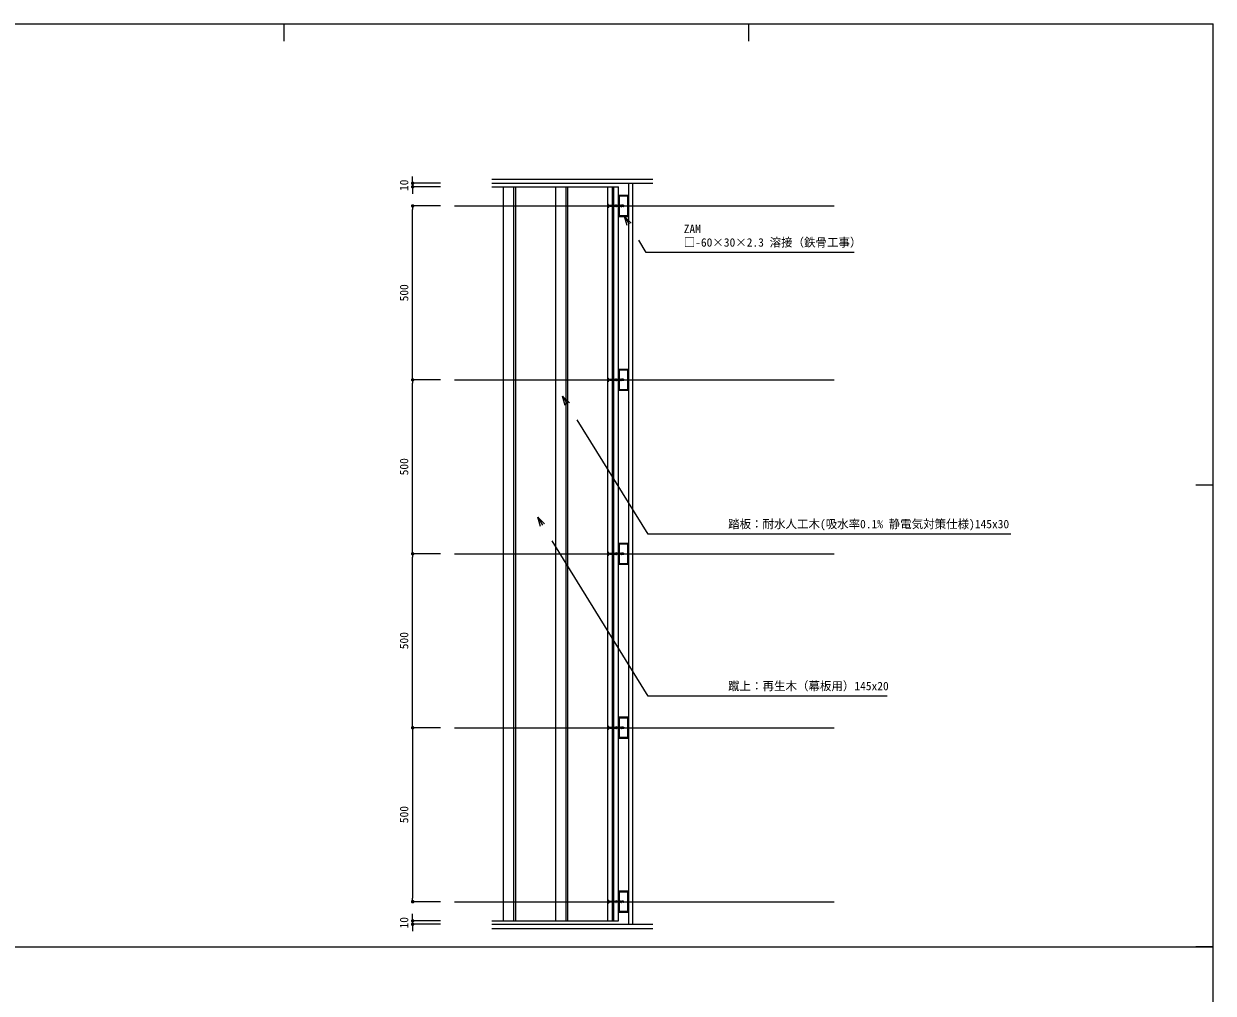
# Model space of a CAD drawing. Units: millimetres, scale not verified. Extents: x -4603 to 4686, y -14667 to 14758.
# Drawn here: x 91 to 3509, y -11880 to -9093 of the extents above; entities that cross this region are included whole.
import ezdxf
from ezdxf.enums import TextEntityAlignment as Align

# ---------------------------------------------------------------- set-up
doc = ezdxf.new("R2010")
doc.units = ezdxf.units.MM
doc.header["$LTSCALE"] = 6.6
doc.linetypes.add('DASHED1', pattern=[1.8, 1.2, -0.6])
for name, color, linetype, lineweight in [('0-0_A-E01-仕上太線', 4, 'Continuous', 9), ('0-4_0', 7, 'Continuous', 9), ('0-5_A-B03-文字_書込_小', 7, 'Continuous', 9), ('0-6_A-D09-金物_鋼材', 1, 'Continuous', 9), ('0-E_SUNPO_s', 4, 'Continuous', 9), ('1-0_0-A12-寸法_目地', 5, 'Continuous', 9), ('1-1_0-A08-芯_他', 4, 'Continuous', 9), ('1-2_A-C06-見え掛り_中線', 6, 'Continuous', 9), ('1-3_A-C05-見え掛り_細線', 1, 'Continuous', 9), ('1-4_A-E02-仕上中線', 6, 'Continuous', 9), ('1-5_A-C01-補助線(非印刷)', 4, 'Continuous', 9), ('1-B_0-A01-枠A', 4, 'Continuous', 9)]:
    doc.layers.add(name, color=color, linetype=linetype, lineweight=lineweight)
doc.styles.add('ＭＳ ゴシック', font='')
doc.styles.get('ＭＳ ゴシック').set_extended_font_data('MS Gothic')

# ---------------------------------------------------------------- blocks, each defined once
blk = doc.blocks.new('_Dot')
at = {"layer": '0-4_0'}
blk.add_line((-25, 0), (-50, 0), dxfattribs=at)
for points in [[(0, 0), (-25, 0), (-24.8, 3.13)], [(0, 0), (-24.8, -3.13), (-25, 0)], [(0, 0), (-24.8, 3.13), (-24.21, 6.22)], [(0, 0), (-24.21, -6.22), (-24.8, -3.13)], [(0, 0), (-24.21, 6.22), (-23.24, 9.2)], [(0, 0), (-23.24, -9.2), (-24.21, -6.22)], [(0, 0), (-23.24, 9.2), (-21.91, 12.04)], [(0, 0), (-21.91, -12.04), (-23.24, -9.2)], [(0, 0), (-21.91, 12.04), (-20.23, 14.69)], [(0, 0), (-20.23, -14.69), (-21.91, -12.04)], [(0, 0), (-20.23, 14.69), (-18.22, 17.11)], [(0, 0), (-18.22, -17.11), (-20.23, -14.69)], [(0, 0), (-18.22, 17.11), (-15.94, 19.26)], [(0, 0), (-15.94, -19.26), (-18.22, -17.11)], [(0, 0), (-15.94, 19.26), (-13.4, 21.11)], [(0, 0), (-13.4, -21.11), (-15.94, -19.26)], [(0, 0), (-13.4, 21.11), (-10.64, 22.62)], [(0, 0), (-10.64, -22.62), (-13.4, -21.11)], [(0, 0), (-10.64, 22.62), (-7.73, 23.78)], [(0, 0), (-7.73, -23.78), (-10.64, -22.62)], [(0, 0), (-7.73, 23.78), (-4.68, 24.56)], [(0, 0), (-4.68, -24.56), (-7.73, -23.78)], [(0, 0), (-4.68, 24.56), (-1.57, 24.95)], [(0, 0), (-1.57, -24.95), (-4.68, -24.56)], [(0, 0), (-1.57, 24.95), (1.57, 24.95)], [(0, 0), (1.57, -24.95), (-1.57, -24.95)], [(0, 0), (1.57, 24.95), (4.68, 24.56)], [(0, 0), (4.68, 24.56), (7.73, 23.78)], [(0, 0), (7.73, 23.78), (10.64, 22.62)], [(0, 0), (10.64, 22.62), (13.4, 21.11)], [(0, 0), (13.4, 21.11), (15.94, 19.26)], [(0, 0), (15.94, 19.26), (18.22, 17.11)], [(0, 0), (18.22, 17.11), (20.23, 14.69)], [(0, 0), (20.23, 14.69), (21.91, 12.04)], [(0, 0), (21.91, 12.04), (23.24, 9.2)], [(0, 0), (23.24, 9.2), (24.21, 6.22)], [(0, 0), (24.21, 6.22), (24.8, 3.13)], [(0, 0), (24.8, 3.13), (25, 0)], [(0, 0), (4.68, -24.56), (1.57, -24.95)], [(0, 0), (7.73, -23.78), (4.68, -24.56)], [(0, 0), (10.64, -22.62), (7.73, -23.78)], [(0, 0), (13.4, -21.11), (10.64, -22.62)], [(0, 0), (15.94, -19.26), (13.4, -21.11)], [(0, 0), (18.22, -17.11), (15.94, -19.26)], [(0, 0), (20.23, -14.69), (18.22, -17.11)], [(0, 0), (21.91, -12.04), (20.23, -14.69)], [(0, 0), (23.24, -9.2), (21.91, -12.04)], [(0, 0), (24.21, -6.22), (23.24, -9.2)], [(0, 0), (24.8, -3.13), (24.21, -6.22)], [(0, 0), (25, 0), (24.8, -3.13)]]:
    blk.add_solid(points, dxfattribs=at)
blk = doc.blocks.new('A$C74522BEF')
at = {"layer": '0-4_0', "linetype": 'DASHED1'}
for p, q in [((-92.5, -165), (-282.6, 0)), ((282.6, 0), (-282.6, 0)), ((92.5, -165), (282.6, 0)), ((225, -50), (-225, -50)), ((-92.2, -996.1), (-119.7, -1011.9)), ((120.3, -1047.2), (-119.7, -1011.9)), ((-119.7, -1011.9), (-92.2, -1027.8)), ((-92.2, -1066.6), (-119.7, -1082.5)), ((-119.7, -1082.5), (-92.2, -1098.4)), ((120.3, -1117.8), (-119.7, -1082.5)), ((120.3, -1188.3), (-119.7, -1153)), ((-92.2, -1207.7), (-119.7, -1223.6)), ((-119.7, -1223.6), (-92.1, -1239.5)), ((120.3, -1258.9), (-119.7, -1223.6)), ((-92.1, -1278.3), (-119.7, -1294.2)), ((120.3, -1329.4), (-119.7, -1294.2)), ((-119.7, -1294.2), (-92.1, -1310)), ((-92.1, -1348.8), (-119.6, -1364.7)), ((120.4, -1400), (-119.6, -1364.7)), ((-119.6, -1364.7), (-92.1, -1380.6)), ((-92.1, -1419.4), (-119.6, -1435.2)), ((120.4, -1470.5), (-119.6, -1435.2)), ((-119.6, -1435.2), (-92.1, -1451.1)), ((-92.1, -1489.9), (-119.6, -1505.8)), ((120.4, -1541.1), (-119.6, -1505.8)), ((-119.6, -1505.8), (-92.1, -1521.7)), ((-92.1, -1560.5), (-119.6, -1576.4)), ((120.4, -1611.6), (-119.6, -1576.4)), ((-119.6, -1576.4), (-92.1, -1592.2)), ((-92.1, -1631), (-119.6, -1646.9)), ((-119.6, -1646.9), (-92.1, -1662.8)), ((120.4, -1682.2), (-119.6, -1646.9)), ((-92.1, -1701.6), (-119.6, -1717.5)), ((92.5, -165), (-92.5, -165)), ((-92.3, -996.1), (-92.3, -165)), ((-92.2, -996.1), (92.8, -1031.3)), ((-92.2, -1027.8), (92.8, -1063.1)), ((-92.2, -1066.6), (-92.2, -1027.8)), ((-92.2, -1066.6), (92.8, -1101.9)), ((-92.2, -1098.4), (92.8, -1133.6)), ((-92.2, -1137.2), (-92.2, -1098.4)), ((-92.2, -1137.2), (92.8, -1172.4)), ((-92.2, -1207.7), (-92.2, -1168.9)), ((-92.2, -1168.9), (92.8, -1204.2)), ((-92.2, -1207.7), (92.8, -1243)), ((-92.1, -1239.5), (92.8, -1274.8)), ((-92.1, -1278.3), (-92.1, -1239.5)), ((-92.1, -1278.3), (92.8, -1313.5)), ((-92.1, -1348.8), (-92.1, -1310)), ((-92.1, -1310), (92.8, -1345.3)), ((-92.1, -1348.8), (92.9, -1384.1)), ((-92.1, -1419.4), (-92.1, -1380.6)), ((-92.1, -1380.6), (92.9, -1415.8)), ((-92.1, -1419.4), (92.9, -1454.7)), ((-92.1, -1451.1), (92.9, -1486.4)), ((-92.1, -1489.9), (-92.1, -1451.1)), ((-92.1, -1489.9), (92.9, -1525.2)), ((-92.1, -1560.5), (-92.1, -1521.7)), ((-92.1, -1521.7), (92.9, -1557)), ((-92.1, -1560.5), (92.9, -1595.8)), ((-92.1, -1631), (-92.1, -1592.2)), ((-92.1, -1592.2), (92.9, -1627.5)), ((-92.1, -1631), (92.9, -1666.3)), ((-92.1, -1662.8), (92.9, -1698.1)), ((-92.1, -1701.6), (-92.1, -1662.8)), ((-92.1, -1701.6), (92.9, -1736.9)), ((92.7, -165), (92.7, -1031.3)), ((120.3, -1047.2), (92.8, -1031.3)), ((120.3, -1047.2), (92.8, -1063.1)), ((92.8, -1063.1), (92.8, -1101.9)), ((120.3, -1117.8), (92.8, -1101.9)), ((120.3, -1117.8), (92.8, -1133.6)), ((92.8, -1133.6), (92.8, -1172.4)), ((120.3, -1188.3), (92.8, -1172.4)), ((120.3, -1188.3), (92.8, -1204.2)), ((92.8, -1204.2), (92.8, -1243)), ((120.3, -1258.9), (92.8, -1243)), ((120.3, -1258.9), (92.8, -1274.8)), ((92.8, -1274.8), (92.8, -1313.5)), ((120.3, -1329.4), (92.8, -1313.5)), ((120.3, -1329.4), (92.8, -1345.3)), ((92.8, -1345.3), (92.8, -1384.1)), ((120.4, -1400), (92.9, -1384.1)), ((120.4, -1400), (92.9, -1415.8)), ((92.9, -1415.8), (92.9, -1454.7)), ((120.4, -1470.5), (92.9, -1454.7)), ((120.4, -1470.5), (92.9, -1486.4)), ((92.9, -1486.4), (92.9, -1525.2)), ((120.4, -1541.1), (92.9, -1525.2)), ((120.4, -1541.1), (92.9, -1557)), ((92.9, -1557), (92.9, -1595.8)), ((120.4, -1611.6), (92.9, -1595.8)), ((120.4, -1611.6), (92.9, -1627.5)), ((92.9, -1627.5), (92.9, -1666.3)), ((120.4, -1682.2), (92.9, -1666.3)), ((120.4, -1682.2), (92.9, -1698.1)), ((92.9, -1698.1), (92.9, -1736.9)), ((120.4, -1752.7), (-119.6, -1717.5)), ((-119.6, -1717.5), (-92, -1733.3)), ((-92, -1772.1), (-119.5, -1788)), ((120.4, -1823.3), (-119.5, -1788)), ((-119.5, -1788), (-92, -1803.9)), ((-92, -1842.7), (-119.5, -1858.6)), ((-119.5, -1858.6), (-92, -1874.4)), ((120.5, -1893.9), (-119.5, -1858.6)), ((-92, -1913.3), (-119.5, -1929.1)), ((-119.5, -1929.1), (-92, -1945)), ((120.5, -1964.4), (-119.5, -1929.1)), ((-92, -1983.8), (-119.5, -1999.7)), ((120.5, -2034.9), (-119.5, -1999.7)), ((-119.5, -1999.7), (-92, -2015.5)), ((-92, -1733.3), (92.9, -1768.6)), ((-92, -1772.1), (-92, -1733.3)), ((-92, -1772.1), (92.9, -1807.4)), ((-92, -1842.7), (-92, -1803.9)), ((-92, -1803.9), (92.9, -1839.2)), ((-92, -1842.7), (93, -1878)), ((-92, -1874.4), (93, -1909.7)), ((-92, -1913.3), (-92, -1874.4)), ((-92, -1913.3), (93, -1948.5)), ((-92, -1945), (93, -1980.3)), ((-92, -1983.8), (-92, -1945)), ((-92, -1983.8), (93, -2019.1)), ((-92, -2015.5), (93, -2050.8)), ((-92, -2050), (-92, -2015.5)), ((-92, -2246.9), (-92, -2050)), ((93, -2050), (-92, -2050)), ((0, -2300), (-92, -2050)), ((-92, -2246.9), (0, -2300)), ((0, -2300), (19.4, -2194.4)), ((93, -2246.3), (0, -2300)), ((120.4, -1752.7), (92.9, -1736.9)), ((120.4, -1752.7), (92.9, -1768.6)), ((92.9, -1768.6), (92.9, -1807.4)), ((120.4, -1823.3), (92.9, -1807.4)), ((120.4, -1823.3), (92.9, -1839.2)), ((92.9, -1839.2), (92.9, -1878)), ((120.5, -1893.9), (93, -1878)), ((120.5, -1893.9), (93, -1909.7)), ((93, -1909.7), (93, -1948.5)), ((120.5, -1964.4), (93, -1948.5)), ((120.5, -1964.4), (93, -1980.3)), ((93, -2050), (93, -1980.3)), ((120.5, -2034.9), (93, -2019.1)), ((120.5, -2034.9), (93, -2050.8)), ((93, -2246.3), (93, -2050))]:
    blk.add_line(p, q, dxfattribs=at)
blk.add_lwpolyline([(-92.2, -1137.2), (-119.7, -1153), (-92.2, -1168.9)], dxfattribs=at)
for centre, radius, start, end in [((-141.5, -2203.4), 161.1, 3.19049, 72.11377), ((0, -2300), 107.4, 30.0074, 79.57974)]:
    blk.add_arc(centre, radius, start, end, dxfattribs=at)
blk = doc.blocks.new('A$C0C6A7177')
at = {"layer": '1-4_A-E02-仕上中線'}
for points in [[(0, -3000), (1500, -3000), (1500, 0), (0, 0)], [(120, -2880), (1380, -2880), (1380, -120), (120, -120)]]:
    blk.add_lwpolyline(points, close=True, dxfattribs=at)
blk = doc.blocks.new('A1 waku')
at = {"layer": '1-5_A-C01-補助線(非印刷)'}
for p, q in [((27702.78, 28783.33), (27702.78, 28533.33)), ((34380.56, 28783.33), (34380.56, 28533.33)), ((41058.33, 22150), (40808.33, 22150)), ((991.67, 15516.67), (41058.33, 15516.67)), ((41058.33, 15516.67), (40808.33, 15516.67))]:
    blk.add_line(p, q, dxfattribs=at)
at = {"layer": '1-B_0-A01-枠A'}
for p in [(991.67, 28783.33), (41058.33, 916.67)]:
    blk.add_line(p, (41058.33, 28783.33), dxfattribs=at)
blk = doc.blocks.new('_Open30')
at = {"layer": '0-E_SUNPO_s'}
blk.add_line((0, 0), (-50, 0), dxfattribs=at)
blk.add_lwpolyline([(-50, 13.4), (0, 0), (-50, -13.4)], dxfattribs=at)

msp = doc.modelspace()

# ---------------------------------------------------------------- linework, layer by layer
at = {"layer": '0-0_A-E01-仕上太線'}
for p, q in [((1769.707, -11671.845), (1769.707, -9561.845)), ((1769.707, -9561.845), (1799.707, -9561.845)), ((1799.707, -11671.845), (1799.707, -9561.845)), ((1769.707, -11671.845), (1799.707, -11671.845))]:
    msp.add_line(p, q, dxfattribs=at)
at = {"layer": '0-5_A-B03-文字_書込_小'}
for points in [[(2477.107, -9750.944), (1880.068, -9750.944), (1858.448, -9715.339)], [(2927.718, -10560.536), (1885.068, -10560.536), (1681.481, -10232.083)], [(2571.841, -11026.123), (1885.068, -11026.123), (1609.846, -10580.02)]]:
    msp.add_lwpolyline(points, dxfattribs=at)
at = {"layer": '1-0_0-A12-寸法_目地'}
for p, q in [((1208.542, -9541.845), (1208.542, -9531.845)), ((1288.625, -9551.845), (1208.542, -9551.845)), ((1208.542, -9551.845), (1208.542, -9561.845)), ((1288.625, -9561.845), (1208.542, -9561.845)), ((1208.542, -9571.845), (1208.542, -9581.845)), ((1288.625, -9616.845), (1208.542, -9616.845)), ((1208.542, -10106.845), (1208.542, -9626.845)), ((1288.625, -10116.845), (1208.542, -10116.845)), ((1288.625, -10116.845), (1208.542, -10116.845)), ((1208.542, -10606.845), (1208.542, -10126.845)), ((1288.625, -10616.845), (1208.542, -10616.845)), ((1288.625, -10616.845), (1208.542, -10616.845)), ((1208.542, -11106.845), (1208.542, -10626.845)), ((1288.625, -11116.845), (1208.542, -11116.845)), ((1288.625, -11116.845), (1208.542, -11116.845)), ((1208.542, -11126.845), (1208.542, -11606.845)), ((1288.625, -11616.845), (1208.542, -11616.845)), ((1208.542, -11661.845), (1208.542, -11651.845)), ((1288.625, -11671.845), (1208.542, -11671.845)), ((1208.542, -11681.845), (1208.542, -11671.845)), ((1288.625, -11681.845), (1208.542, -11681.845)), ((1208.542, -11691.845), (1208.542, -11701.845))]:
    msp.add_line(p, q, dxfattribs=at)
at = {"layer": '1-1_0-A08-芯_他'}
for p, q in [((1328.625, -9616.845), (2420.41, -9616.845)), ((1328.625, -10116.845), (2420.41, -10116.845)), ((1328.625, -10616.845), (2420.41, -10616.845)), ((1328.625, -11116.845), (2420.41, -11116.845)), ((1328.625, -11616.845), (2420.41, -11616.845))]:
    msp.add_line(p, q, dxfattribs=at)
at = {"layer": '1-2_A-C06-見え掛り_中線'}
for p, q in [((1469.707, -11671.845), (1469.707, -9561.845)), ((1499.707, -11671.845), (1499.707, -9561.845)), ((1619.707, -11671.845), (1619.707, -9561.845)), ((1649.707, -11671.845), (1649.707, -9561.845))]:
    msp.add_line(p, q, dxfattribs=at)
at = {"layer": '1-3_A-C05-見え掛り_細線'}
for p, q in [((1435.732, -9561.845), (1469.707, -9561.845)), ((1469.707, -9561.845), (1619.707, -9561.845)), ((1504.707, -11671.845), (1504.707, -9561.845)), ((1619.707, -9561.845), (1769.707, -9561.845)), ((1654.707, -11671.845), (1654.707, -9561.845)), ((1782.707, -11671.845), (1782.707, -9561.845)), ((1786.707, -11671.845), (1786.707, -9561.845)), ((1435.732, -11671.845), (1469.707, -11671.845)), ((1469.707, -11671.845), (1619.707, -11671.845)), ((1619.707, -11671.845), (1769.707, -11671.845))]:
    msp.add_line(p, q, dxfattribs=at)
at = {"layer": '1-4_A-E02-仕上中線'}
for p, q in [((1435.732, -9539.845), (1898.554, -9539.845)), ((1435.732, -9551.845), (1898.554, -9551.845)), ((1829.707, -11681.845), (1829.707, -9551.845)), ((1841.707, -11681.845), (1841.707, -9551.845)), ((1435.732, -11681.845), (1898.554, -11681.845)), ((1435.732, -11693.845), (1898.554, -11693.845))]:
    msp.add_line(p, q, dxfattribs=at)

# ---------------------------------------------------------------- block references
at = {"layer": '0-5_A-B03-文字_書込_小', "xscale": 0.5333333, "yscale": 0.5333333}
for p, rotation in [((1816.926, -9646.958), 121.26711), ((1639.334, -10164.085), 121.79211), ((1567.842, -10511.935), 121.67242)]:
    msp.add_blockref('_Open30', p, dxfattribs=dict(at, rotation=rotation))
at = {"layer": '0-6_A-D09-金物_鋼材', "xscale": 0.02, "yscale": 0.02, "rotation": 90}
for p in [(1769.707, -9616.845), (1769.707, -10116.845), (1769.707, -10616.845), (1769.707, -11116.845), (1769.707, -11616.845)]:
    msp.add_blockref('A$C74522BEF', p, dxfattribs=at)
at = {"layer": '1-0_0-A12-寸法_目地', "xscale": 0.2, "yscale": 0.2}
for p, rotation in [((1208.542, -9551.845), 270), ((1208.542, -9561.845), 90), ((1208.542, -9616.845), 90), ((1208.542, -10116.845), 270), ((1208.542, -10116.845), 90), ((1208.542, -10616.845), 270), ((1208.542, -10616.845), 90), ((1208.542, -11116.845), 270), ((1208.542, -11116.845), 90), ((1208.542, -11616.845), 270), ((1208.542, -11671.845), 270), ((1208.542, -11681.845), 90)]:
    msp.add_blockref('_Dot', p, dxfattribs=dict(at, rotation=rotation))
at = {"layer": '1-4_A-E02-仕上中線', "xscale": 0.02, "yscale": 0.02}
for p in [(1799.707, -9586.845), (1799.707, -10086.845), (1799.707, -10586.845), (1799.707, -11086.845), (1799.707, -11586.845)]:
    msp.add_blockref('A$C0C6A7177', p, dxfattribs=at)
at = {"layer": '1-B_0-A01-枠A', "xscale": 0.2, "yscale": 0.2}
msp.add_blockref('A1 waku', (-4702.372, -14850), dxfattribs=at)

# ---------------------------------------------------------------- texts
at = {"layer": '0-5_A-B03-文字_書込_小', "style": 'ＭＳ ゴシック'}
for s, p in [('ZAM', (1987.528, -9702.397)), ('□-60×30×2.3 溶接（鉄骨工事）', (1987.528, -9741.177)), ('踏板：耐水人工木(吸水率0.1% 静電気対策仕様)145x30', (2115.075, -10550.768)), ('蹴上：再生木（幕板用）145x20', (2115.075, -11016.355))]:
    msp.add_text(s, height=24.19, dxfattribs=at).set_placement(p, align=Align.BOTTOM_LEFT)
at = {"layer": '1-0_0-A12-寸法_目地', "style": 'ＭＳ ゴシック'}
for s, p in [('10', (1203.173, -9574.048)), ('500', (1203.173, -9891.288)), ('500', (1203.173, -10391.288)), ('500', (1203.173, -10891.288)), ('500', (1203.173, -11391.288)), ('10', (1203.173, -11694.048))]:
    msp.add_text(s, height=24.19, rotation=90, dxfattribs=at).set_placement(p, align=Align.BOTTOM_LEFT)

doc.saveas('drawing.dxf')
